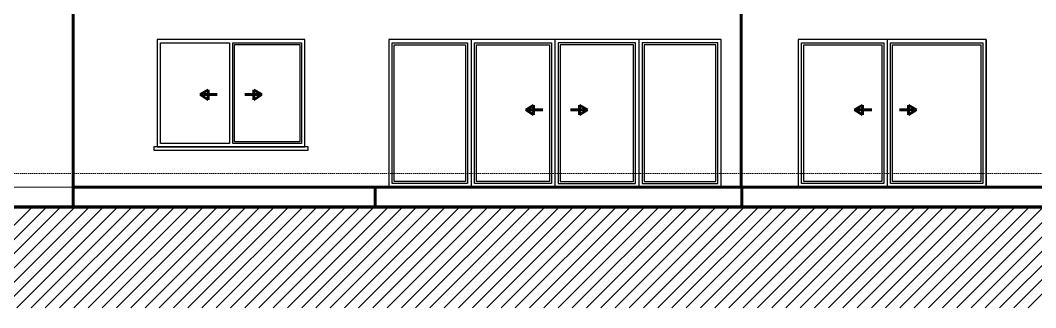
# Model space of a CAD drawing. Extents: x 775040 to 808375, y 4159409 to 4163651.
# Drawn here: x 795279 to 796791, y 4161879 to 4162307 of the extents above; entities that cross this region are included whole.
import ezdxf

# ---------------------------------------------------------------- set-up
doc = ezdxf.new("R2010")
doc.units = 0
doc.header["$MEASUREMENT"] = 0
doc.linetypes.add('ACAD_ISO07W100', pattern=[3, 0, -3])
for name, color, linetype, lineweight in [('KAPI', 1, 'Continuous', 15), ('Z_g4', 4, 'Continuous', 15), ('Z_g5', 5, 'Continuous', 18), ('Z_g6', 6, 'Continuous', 20), ('Z_g8', 192, 'Continuous', 30), ('Z_izdot', 42, 'ACAD_ISO07W100', 9), ('Z_iç ölçü dikey', 111, 'Continuous', 25), ('Z_tarama', 8, 'Continuous', 5)]:
    doc.layers.add(name, color=color, linetype=linetype, lineweight=lineweight)
doc.layers.add('pencere', color=3, linetype='Continuous')

msp = doc.modelspace()

# ---------------------------------------------------------------- linework, layer by layer
at = {"layer": 'KAPI', "linetype": 'Continuous', "lineweight": 60}
for p, q in [((795546.43, 4162196.31), (795558.31, 4162203.42)), ((795558.31, 4162203.42), (795558.31, 4162188.6)), ((795638.55, 4162196.31), (795626.67, 4162203.42)), ((795626.67, 4162203.42), (795626.67, 4162188.6)), ((795571.97, 4162196.31), (795546.43, 4162196.31)), ((795546.43, 4162196.31), (795559.2, 4162196.31)), ((795558.31, 4162188.6), (795546.43, 4162196.31)), ((795613.01, 4162196.31), (795638.55, 4162196.31)), ((795638.55, 4162196.31), (795625.78, 4162196.31)), ((795626.67, 4162188.6), (795638.55, 4162196.31)), ((796031.45, 4162173.72), (796043.33, 4162180.83)), ((796056.99, 4162173.72), (796031.45, 4162173.72)), ((796031.45, 4162173.72), (796044.22, 4162173.72)), ((796043.33, 4162166.01), (796031.45, 4162173.72)), ((796043.33, 4162180.83), (796043.33, 4162166.01)), ((796098.03, 4162173.72), (796123.56, 4162173.72)), ((796123.56, 4162173.72), (796110.8, 4162173.72)), ((796123.56, 4162173.72), (796111.69, 4162180.83)), ((796111.69, 4162180.83), (796111.69, 4162166.01)), ((796111.69, 4162166.01), (796123.56, 4162173.72)), ((796521.45, 4162173.72), (796533.33, 4162180.83)), ((796546.99, 4162173.72), (796521.45, 4162173.72)), ((796521.45, 4162173.72), (796534.22, 4162173.72)), ((796533.33, 4162166.01), (796521.45, 4162173.72)), ((796533.33, 4162180.83), (796533.33, 4162166.01)), ((796588.03, 4162173.72), (796613.56, 4162173.72)), ((796613.56, 4162173.72), (796600.8, 4162173.72)), ((796613.56, 4162173.72), (796601.69, 4162180.83)), ((796601.69, 4162180.83), (796601.69, 4162166.01)), ((796601.69, 4162166.01), (796613.56, 4162173.72))]:
    msp.add_line(p, q, dxfattribs=at)
at = {"layer": 'pencere'}
msp.add_line((796570.01, 4162278.58), (796570.01, 4162058.58), dxfattribs=at)
for points in [[(795597.76, 4162271.08), (795695.01, 4162271.08), (795695.01, 4162126.08), (795597.76, 4162126.08)], [(795835.51, 4162270.58), (795942.01, 4162270.58), (795942.01, 4162066.58), (795835.51, 4162066.58)], [(795958.01, 4162270.58), (796067.01, 4162270.58), (796067.01, 4162066.58), (795958.01, 4162066.58)], [(796192.01, 4162270.58), (796083.01, 4162270.58), (796083.01, 4162066.58), (796192.01, 4162066.58)], [(796314.51, 4162270.58), (796208.01, 4162270.58), (796208.01, 4162066.58), (796314.51, 4162066.58)], [(796445.51, 4162270.58), (796562.01, 4162270.58), (796562.01, 4162066.58), (796445.51, 4162066.58)], [(796578.01, 4162270.58), (796709.51, 4162270.58), (796709.51, 4162066.58), (796578.01, 4162066.58)]]:
    msp.add_lwpolyline(points, close=True, dxfattribs=at)
at = {"layer": 'Z_g4', "linetype": 'Continuous', "lineweight": 60}
for q in [(795357.51, 4162407.44), (795357.51, 4162401.24)]:
    msp.add_line((795357.51, 4162028.58), q, dxfattribs=at)
at = {"layer": 'Z_g5', "linetype": 'Continuous'}
msp.add_line((795357.51, 4162058.58), (795057.51, 4162058.58), dxfattribs=at)
at = {"layer": 'Z_g5', "linetype": 'Continuous', "lineweight": 60}
for p, q in [((795357.51, 4162058.58), (797257.51, 4162058.58)), ((795827.51, 4162058.58), (795807.51, 4162058.58)), ((795807.51, 4162058.58), (795807.51, 4162028.58)), ((796353.18, 4162028.58), (796353.18, 4162058.58))]:
    msp.add_line(p, q, dxfattribs=at)
at = {"layer": 'Z_g6', "linetype": 'Continuous', "lineweight": 60}
msp.add_line((796352.51, 4162058.58), (796352.51, 4162652.21), dxfattribs=at)
at = {"layer": 'Z_g6', "linetype": 'Continuous', "const_width": 5}
msp.add_lwpolyline([(794748.72, 4162028.58), (797858.64, 4162028.58)], dxfattribs=at)
at = {"layer": 'Z_g8'}
for p, q in [((795950.01, 4162278.58), (795950.01, 4162058.58)), ((795950.01, 4162278.58), (795950.01, 4162058.58)), ((796075.01, 4162278.58), (796075.01, 4162058.58)), ((796200.01, 4162278.58), (796200.01, 4162058.58)), ((796200.01, 4162278.58), (796200.01, 4162058.58)), ((796570.01, 4162278.58), (796570.01, 4162058.58)), ((796717.51, 4162278.58), (796717.51, 4162058.58))]:
    msp.add_line(p, q, dxfattribs=at)
for points in [[(795482.51, 4162118.58), (795702.51, 4162118.58), (795702.51, 4162278.58), (795482.51, 4162278.58)], [(795827.51, 4162058.58), (796322.51, 4162058.58), (796322.51, 4162278.58), (795827.51, 4162278.58)], [(796437.51, 4162058.58), (796717.51, 4162058.58), (796717.51, 4162278.58), (796437.51, 4162278.58)], [(795832.51, 4162273.58), (795945.01, 4162273.58), (795945.01, 4162063.58), (795832.51, 4162063.58)], [(795955.01, 4162273.58), (796070.01, 4162273.58), (796070.01, 4162063.58), (795955.01, 4162063.58)], [(796195.01, 4162273.58), (796080.01, 4162273.58), (796080.01, 4162063.58), (796195.01, 4162063.58)], [(796317.51, 4162273.58), (796205.01, 4162273.58), (796205.01, 4162063.58), (796317.51, 4162063.58)], [(796442.51, 4162273.58), (796565.01, 4162273.58), (796565.01, 4162063.58), (796442.51, 4162063.58)], [(796575.01, 4162273.58), (796712.51, 4162273.58), (796712.51, 4162063.58), (796575.01, 4162063.58)], [(795477.51, 4162113.58), (795707.51, 4162113.58), (795707.51, 4162118.58), (795477.51, 4162118.58)]]:
    msp.add_lwpolyline(points, close=True, dxfattribs=at)
for points in [[(795590.26, 4162273.58), (795590.26, 4162123.58), (795487.51, 4162123.58), (795487.51, 4162273.58), (795590.26, 4162273.58)], [(795595.26, 4162273.58), (795697.51, 4162273.58), (795697.51, 4162123.58), (795595.26, 4162123.58), (795595.26, 4162273.58)]]:
    msp.add_lwpolyline(points, dxfattribs=at)
at = {"layer": 'Z_izdot'}
msp.add_line((797644.08, 4162078.58), (793724.07, 4162078.58), dxfattribs=at)
at = {"layer": 'Z_iç ölçü dikey', "color": 5, "linetype": 'Continuous'}
msp.add_line((795357.51, 4162078.58), (795357.51, 4162407.44), dxfattribs=at)
at = {"layer": 'Z_tarama'}
for p, q in [((795146.28, 4161878.58), (795296.28, 4162028.58)), ((795167.5, 4161878.58), (795317.5, 4162028.58)), ((795188.71, 4161878.58), (795338.71, 4162028.58)), ((795209.92, 4161878.58), (795359.92, 4162028.58)), ((795231.14, 4161878.58), (795381.14, 4162028.58)), ((795252.35, 4161878.58), (795402.35, 4162028.58)), ((795273.56, 4161878.58), (795423.56, 4162028.58)), ((795294.78, 4161878.58), (795444.78, 4162028.58)), ((795315.99, 4161878.58), (795465.99, 4162028.58)), ((795337.2, 4161878.58), (795487.2, 4162028.58)), ((795358.42, 4161878.58), (795508.42, 4162028.58)), ((795379.63, 4161878.58), (795529.63, 4162028.58)), ((795400.84, 4161878.58), (795550.84, 4162028.58)), ((795422.06, 4161878.58), (795572.06, 4162028.58)), ((795443.27, 4161878.58), (795593.27, 4162028.58)), ((795464.48, 4161878.58), (795614.48, 4162028.58)), ((795485.69, 4161878.58), (795635.69, 4162028.58)), ((795506.91, 4161878.58), (795656.91, 4162028.58)), ((795528.12, 4161878.58), (795678.12, 4162028.58)), ((795549.33, 4161878.58), (795699.33, 4162028.58)), ((795570.55, 4161878.58), (795720.55, 4162028.58)), ((795591.76, 4161878.58), (795741.76, 4162028.58)), ((795612.97, 4161878.58), (795762.97, 4162028.58)), ((795634.19, 4161878.58), (795784.19, 4162028.58)), ((795655.4, 4161878.58), (795805.4, 4162028.58)), ((795676.61, 4161878.58), (795826.61, 4162028.58)), ((795697.83, 4161878.58), (795847.83, 4162028.58)), ((795719.04, 4161878.58), (795869.04, 4162028.58)), ((795740.25, 4161878.58), (795890.25, 4162028.58)), ((795761.47, 4161878.58), (795911.47, 4162028.58)), ((795782.68, 4161878.58), (795932.68, 4162028.58)), ((795803.89, 4161878.58), (795953.89, 4162028.58)), ((795825.11, 4161878.58), (795975.11, 4162028.58)), ((795846.32, 4161878.58), (795996.32, 4162028.58)), ((795867.53, 4161878.58), (796017.53, 4162028.58)), ((795888.75, 4161878.58), (796038.75, 4162028.58)), ((795909.96, 4161878.58), (796059.96, 4162028.58)), ((795931.17, 4161878.58), (796081.17, 4162028.58)), ((795952.39, 4161878.58), (796102.39, 4162028.58)), ((795973.6, 4161878.58), (796123.6, 4162028.58)), ((795994.81, 4161878.58), (796144.81, 4162028.58)), ((796016.03, 4161878.58), (796166.03, 4162028.58)), ((796037.24, 4161878.58), (796187.24, 4162028.58)), ((796058.45, 4161878.58), (796208.45, 4162028.58)), ((796079.66, 4161878.58), (796229.66, 4162028.58)), ((796100.88, 4161878.58), (796250.88, 4162028.58)), ((796122.09, 4161878.58), (796272.09, 4162028.58)), ((796143.3, 4161878.58), (796293.3, 4162028.58)), ((796164.52, 4161878.58), (796314.52, 4162028.58)), ((796185.73, 4161878.58), (796335.73, 4162028.58)), ((796206.94, 4161878.58), (796356.94, 4162028.58)), ((796228.16, 4161878.58), (796378.16, 4162028.58)), ((796249.37, 4161878.58), (796399.37, 4162028.58)), ((796270.58, 4161878.58), (796420.58, 4162028.58)), ((796291.8, 4161878.58), (796441.8, 4162028.58)), ((796313.01, 4161878.58), (796463.01, 4162028.58)), ((796334.22, 4161878.58), (796484.22, 4162028.58)), ((796355.44, 4161878.58), (796505.44, 4162028.58)), ((796376.65, 4161878.58), (796526.65, 4162028.58)), ((796397.86, 4161878.58), (796547.86, 4162028.58)), ((796419.08, 4161878.58), (796569.08, 4162028.58)), ((796440.29, 4161878.58), (796590.29, 4162028.58)), ((796461.5, 4161878.58), (796611.5, 4162028.58)), ((796482.72, 4161878.58), (796632.72, 4162028.58)), ((796503.93, 4161878.58), (796653.93, 4162028.58)), ((796525.14, 4161878.58), (796675.14, 4162028.58)), ((796546.36, 4161878.58), (796696.36, 4162028.58)), ((796567.57, 4161878.58), (796717.57, 4162028.58)), ((796588.78, 4161878.58), (796738.78, 4162028.58)), ((796609.99, 4161878.58), (796759.99, 4162028.58)), ((796631.21, 4161878.58), (796781.21, 4162028.58)), ((796652.42, 4161878.58), (796802.42, 4162028.58)), ((796673.63, 4161878.58), (796823.63, 4162028.58)), ((796694.85, 4161878.58), (796844.85, 4162028.58)), ((796716.06, 4161878.58), (796866.06, 4162028.58)), ((796737.27, 4161878.58), (796887.27, 4162028.58)), ((796758.49, 4161878.58), (796908.49, 4162028.58)), ((796779.7, 4161878.58), (796929.7, 4162028.58))]:
    msp.add_line(p, q, dxfattribs=at)

doc.saveas('drawing.dxf')
